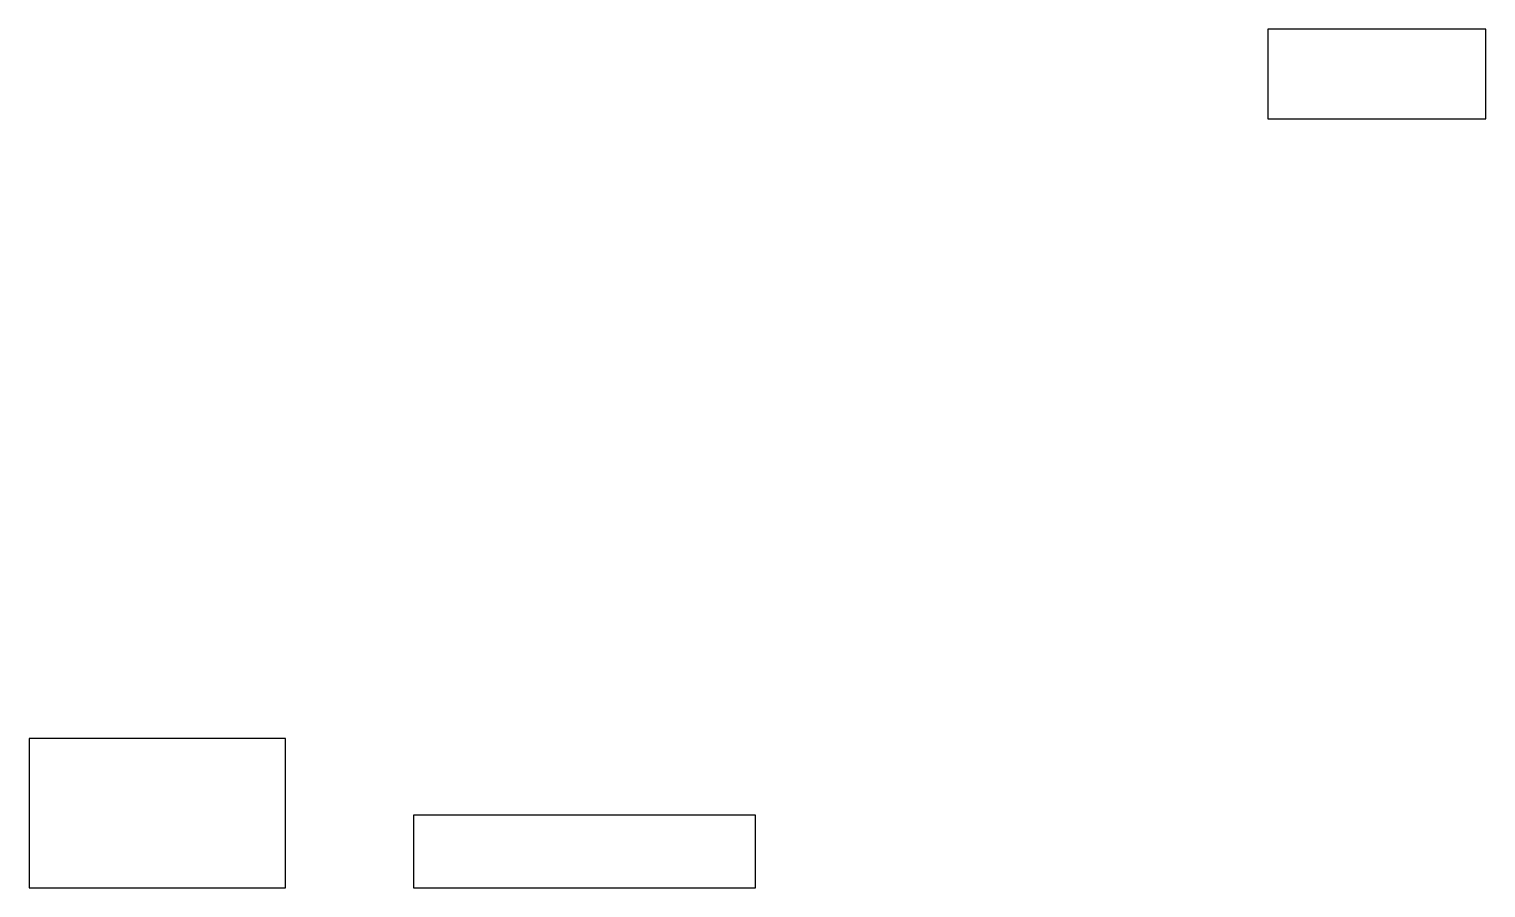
# Model space of a CAD drawing. Header units: millimetres. Extents: x 20 to 702, y 40 to 442.
import ezdxf

# ---------------------------------------------------------------- set-up
doc = ezdxf.new("R2010")
doc.units = ezdxf.units.MM
doc.layers.add('OUTER', color=1, linetype='Continuous')
doc.layers.add('TEXT_MASK', color=8, linetype='Continuous')

msp = doc.modelspace()

# ---------------------------------------------------------------- linework, layer by layer
at = {"layer": 'OUTER'}
msp.add_lwpolyline([(20, 40), (140, 40), (140, 110), (20, 110)], close=True, dxfattribs=at)
at = {"layer": 'TEXT_MASK'}
for points in [[(600, 400), (702, 400), (702, 442), (600, 442)], [(200, 40), (360, 40), (360, 74), (200, 74)]]:
    msp.add_lwpolyline(points, close=True, dxfattribs=at)

doc.saveas('drawing.dxf')
